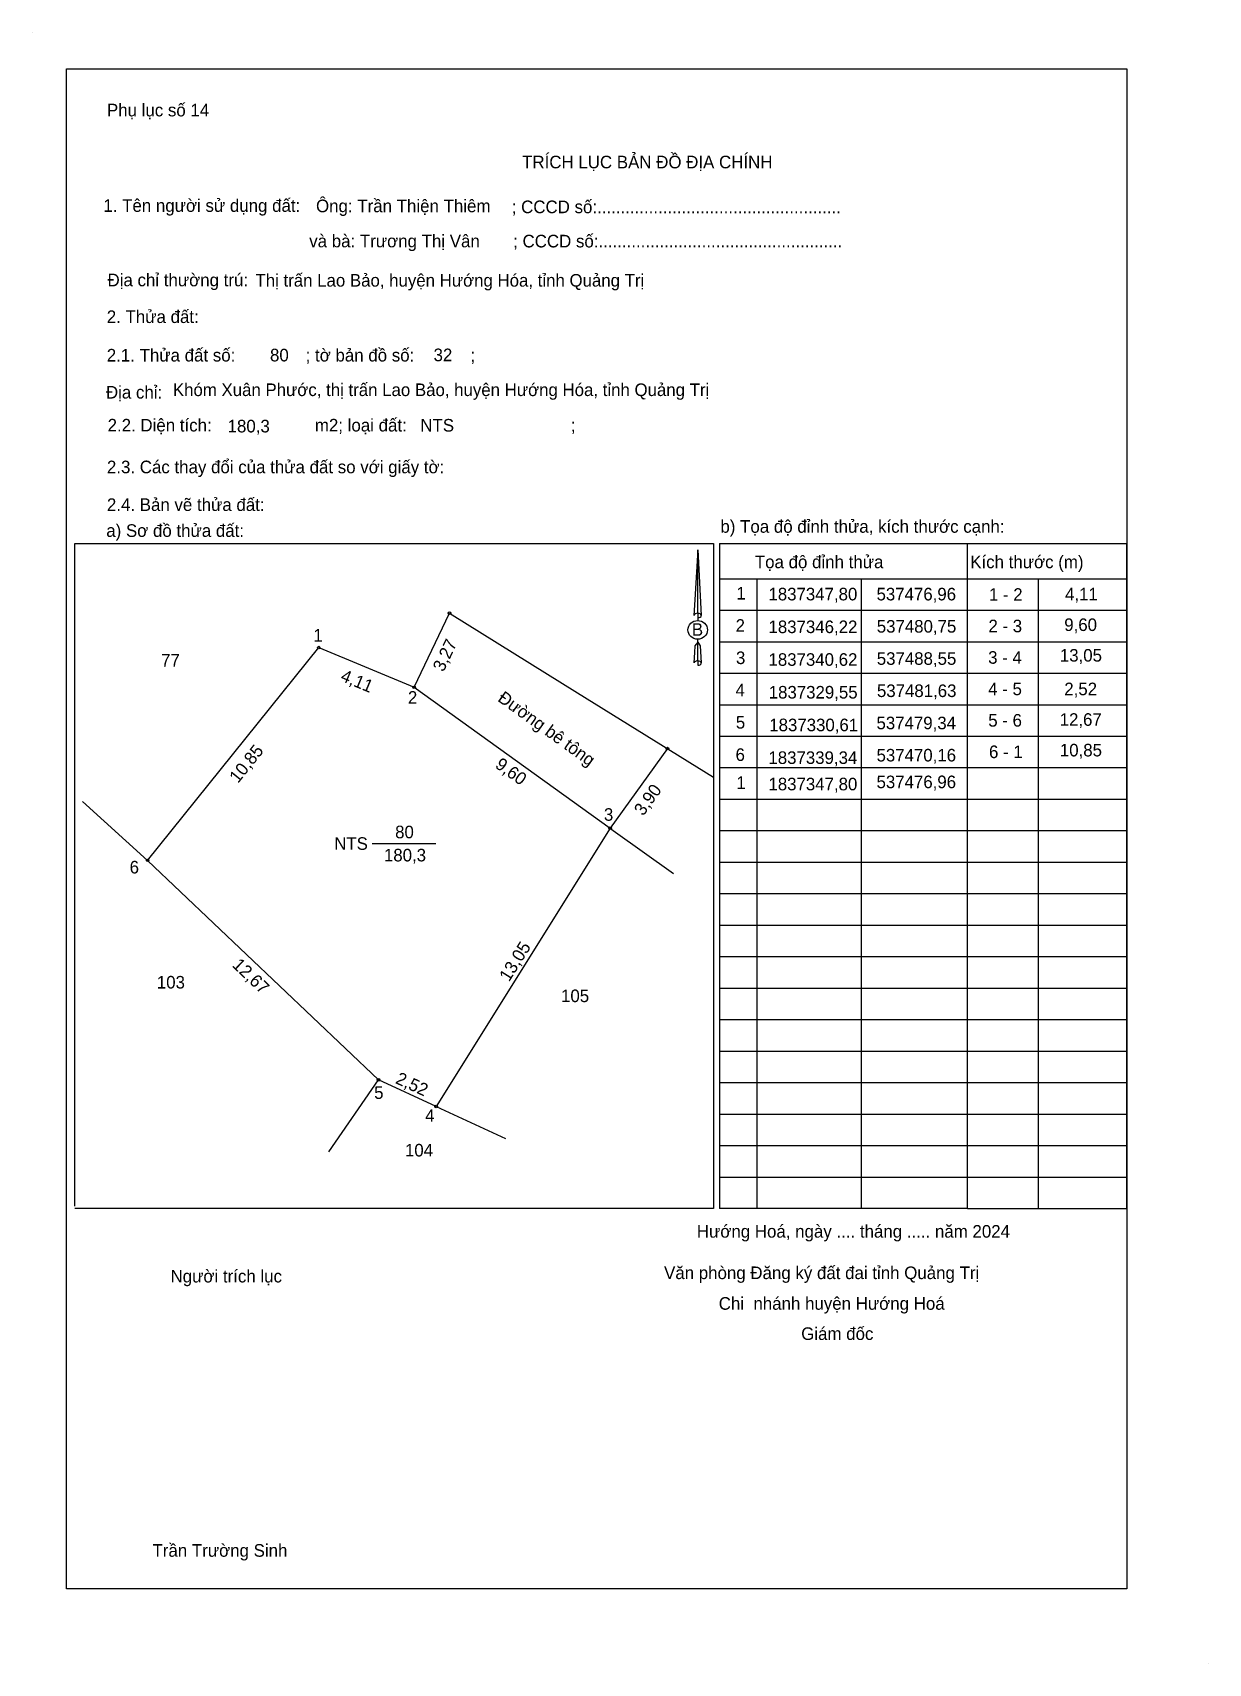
# Model space of a CAD drawing. Extents: x 537465.6 to 537512.3, y 1837307.4 to 1837372.3.
import ezdxf

# ---------------------------------------------------------------- set-up
doc = ezdxf.new("R2010")
doc.units = 0
for name, color, linetype in [('hsktNoiDung', 7, 'Continuous'), ('hsktTemplate', 7, 'Continuous'), ('Level 10', 7, 'Continuous'), ('Level 11', 7, 'Continuous'), ('Level 13', 7, 'Continuous'), ('Level 16', 7, 'Continuous'), ('Level 49', 7, 'Continuous'), ('Level 5', 7, 'Continuous'), ('Level 6', 7, 'Continuous'), ('Level 9', 7, 'Continuous'), ('tlbdNoiDung', 7, 'Continuous')]:
    doc.layers.add(name, color=color, linetype=linetype)

msp = doc.modelspace()

# ---------------------------------------------------------------- linework, layer by layer
at = {"layer": 'hsktTemplate'}
for p, q in [((537465.588, 1837372.256), (537465.588, 1837372.256)), ((537466.939, 1837370.815), (537509.087, 1837370.815)), ((537466.939, 1837310.369), (537466.939, 1837370.815)), ((537509.087, 1837370.815), (537509.087, 1837310.369)), ((537467.262, 1837351.938), (537492.654, 1837351.938)), ((537467.262, 1837325.589), (537467.262, 1837351.938)), ((537492.024, 1837351.694), (537491.903, 1837349.488)), ((537492.024, 1837351.694), (537492.156, 1837349.079)), ((537492.024, 1837351.694), (537492.156, 1837349.079)), ((537492.024, 1837349.167), (537492.024, 1837351.694)), ((537492.024, 1837351.694), (537492.156, 1837349.079)), ((537492.654, 1837351.938), (537492.654, 1837325.494)), ((537492.89, 1837351.938), (537492.89, 1837325.494)), ((537492.89, 1837351.938), (537502.753, 1837351.938)), ((537502.753, 1837325.494), (537502.753, 1837351.938)), ((537502.753, 1837351.938), (537509.064, 1837351.938)), ((537509.064, 1837351.938), (537509.064, 1837325.494)), ((537492.923, 1837350.539), (537509.064, 1837350.539)), ((537494.38, 1837350.539), (537494.38, 1837325.494)), ((537498.525, 1837350.539), (537498.525, 1837325.494)), ((537505.558, 1837350.539), (537505.558, 1837325.494)), ((537491.903, 1837349.488), (537491.875, 1837349.079)), ((537492.024, 1837349.167), (537492.024, 1837349.071)), ((537492.024, 1837349.071), (537492.024, 1837348.995)), ((537492.024, 1837348.995), (537492.024, 1837348.894)), ((537492.024, 1837348.995), (537492.024, 1837348.894)), ((537492.024, 1837348.995), (537492.024, 1837348.894)), ((537492.156, 1837349.079), (537492.156, 1837349.079)), ((537492.89, 1837349.287), (537509.064, 1837349.287)), ((537491.903, 1837347.603), (537491.875, 1837347.189)), ((537491.911, 1837347.867), (537491.903, 1837347.603)), ((537492.024, 1837348.016), (537491.911, 1837347.867)), ((537492.024, 1837348.016), (537492.024, 1837348.132)), ((537492.024, 1837348.016), (537492.024, 1837348.132)), ((537492.024, 1837348.016), (537492.024, 1837348.132)), ((537492.024, 1837348.016), (537492.128, 1837347.867)), ((537492.024, 1837348.016), (537492.128, 1837347.867)), ((537492.024, 1837348.016), (537492.128, 1837347.867)), ((537492.024, 1837347.278), (537492.024, 1837348.016)), ((537492.128, 1837347.867), (537492.156, 1837347.189)), ((537492.128, 1837347.867), (537492.156, 1837347.189)), ((537492.128, 1837347.867), (537492.156, 1837347.189)), ((537492.89, 1837348.035), (537509.064, 1837348.035)), ((537492.024, 1837347.278), (537492.024, 1837347.173)), ((537492.024, 1837347.173), (537492.024, 1837347.101)), ((537492.156, 1837347.189), (537492.156, 1837347.189)), ((537492.89, 1837346.783), (537509.064, 1837346.783)), ((537492.89, 1837345.53), (537509.064, 1837345.53)), ((537492.89, 1837344.278), (537509.064, 1837344.278)), ((537492.89, 1837343.026), (537509.064, 1837343.026)), ((537492.89, 1837341.774), (537509.064, 1837341.774)), ((537492.89, 1837340.521), (537509.064, 1837340.521)), ((537492.89, 1837339.269), (537509.064, 1837339.269)), ((537492.89, 1837338.017), (537509.064, 1837338.017)), ((537492.89, 1837336.765), (537509.064, 1837336.765)), ((537492.89, 1837335.512), (537509.064, 1837335.512)), ((537492.89, 1837334.26), (537509.064, 1837334.26)), ((537492.89, 1837333.008), (537509.064, 1837333.008)), ((537492.89, 1837331.756), (537509.064, 1837331.756)), ((537492.89, 1837330.503), (537509.064, 1837330.503)), ((537492.89, 1837329.251), (537509.064, 1837329.251)), ((537492.89, 1837327.999), (537509.064, 1837327.999)), ((537492.89, 1837326.747), (537509.064, 1837326.747)), ((537492.654, 1837325.494), (537467.262, 1837325.494)), ((537502.753, 1837325.494), (537492.89, 1837325.494)), ((537502.753, 1837325.494), (537509.064, 1837325.494)), ((537509.087, 1837310.369), (537466.939, 1837310.369)), ((537512.323, 1837307.405), (537512.323, 1837307.405))]:
    msp.add_line(p, q, dxfattribs=at)
msp.add_ellipse((537492.024, 1837348.504), major_axis=(0.389, 0), ratio=0.952727, dxfattribs=at)
for centre, start_param, end_param in [((537492.024, 1837349.076), 1.570796, 3.074452), ((537492.024, 1837349.076), 0.067141, 1.570796), ((537492.024, 1837349.076), 4.712389, 6.283185), ((537492.024, 1837347.183), 2.491069, 3.074278), ((537492.024, 1837347.183), 1.570796, 2.491069), ((537492.024, 1837347.183), 0.067141, 1.570796), ((537492.024, 1837347.183), 4.712389, 6.283185)]:
    msp.add_ellipse(centre, major_axis=(0.143, 0), ratio=0.614131, start_param=start_param, end_param=end_param, dxfattribs=at)
at = {"layer": 'Level 10'}
for p, q in [((537470.16, 1837339.34), (537476.96, 1837347.8)), ((537476.96, 1837347.8), (537480.75, 1837346.22)), ((537480.75, 1837346.22), (537488.545, 1837340.617)), ((537488.545, 1837340.617), (537481.629, 1837329.554)), ((537479.34, 1837330.61), (537470.16, 1837339.34)), ((537481.629, 1837329.554), (537479.34, 1837330.61))]:
    msp.add_line(p, q, dxfattribs=at)
at = {"layer": 'Level 11'}
for centre in [(537482.16, 1837349.17), (537476.96, 1837347.8), (537480.75, 1837346.22), (537490.82, 1837343.782), (537488.545, 1837340.617), (537470.16, 1837339.34), (537470.16, 1837339.34), (537479.34, 1837330.61), (537481.629, 1837329.554)]:
    msp.add_circle(centre, 0.0525, dxfattribs=at)
at = {"layer": 'Level 16'}
for points in [[(537488.545, 1837340.617), (537488.663, 1837340.533), (537491.06, 1837338.81)], [(537481.629, 1837329.554), (537484.39, 1837328.28)]]:
    msp.add_lwpolyline(points, dxfattribs=at)
at = {"layer": 'Level 5'}
msp.add_line((537490.82, 1837343.782), (537488.545, 1837340.617), dxfattribs=at)
at = {"layer": 'Level 9'}
msp.add_line((537479.09, 1837340.008), (537481.617, 1837340.008), dxfattribs=at)
at = {"layer": 'tlbdNoiDung'}
for points in [[(537480.75, 1837346.22), (537482.16, 1837349.17)], [(537482.16, 1837349.17), (537487.25, 1837346), (537492.649, 1837342.647)], [(537467.565, 1837341.676), (537470.16, 1837339.34)], [(537477.368, 1837327.754), (537479.34, 1837330.61)]]:
    msp.add_lwpolyline(points, dxfattribs=at)

# ---------------------------------------------------------------- texts
at = {"layer": 'hsktNoiDung'}
for s, height, p in [('80', 0.5016, (537475.023, 1837359.181)), ('32', 0.5016, (537481.524, 1837359.19)), ('180,3', 0.5016, (537473.337, 1837356.357)), ('NTS', 0.5016, (537480.999, 1837356.39)), ('1', 0.5, (537493.56, 1837349.712)), ('1837347,80', 0.5, (537494.837, 1837349.678)), ('537476,96', 0.5, (537499.133, 1837349.677)), ('4,11', 0.5, (537506.627, 1837349.678)), ('2', 0.5, (537493.531, 1837348.429)), ('1837346,22', 0.5, (537494.839, 1837348.377)), ('537480,75', 0.5, (537499.143, 1837348.396)), ('9,60', 0.5, (537506.595, 1837348.46)), ('3', 0.5, (537493.546, 1837347.145)), ('1837340,62', 0.5, (537494.839, 1837347.076)), ('537488,55', 0.5, (537499.143, 1837347.115)), ('13,05', 0.5, (537506.421, 1837347.243)), ('4', 0.5, (537493.528, 1837345.862)), ('1837329,55', 0.5, (537494.848, 1837345.775)), ('537481,63', 0.5, (537499.149, 1837345.834)), ('2,52', 0.5, (537506.597, 1837345.907)), ('5', 0.5, (537493.54, 1837344.578)), ('1837330,61', 0.5, (537494.869, 1837344.475)), ('537479,34', 0.5, (537499.131, 1837344.553)), ('12,67', 0.5, (537506.413, 1837344.69)), ('6', 0.5, (537493.529, 1837343.294)), ('1837339,34', 0.5, (537494.836, 1837343.174)), ('537470,16', 0.5, (537499.133, 1837343.272)), ('10,85', 0.5, (537506.421, 1837343.473)), ('1', 0.5, (537493.56, 1837342.182)), ('1837347,80', 0.5, (537494.837, 1837342.124)), ('537476,96', 0.5, (537499.133, 1837342.21))]:
    msp.add_text(s, height=height, dxfattribs=at).set_placement(p)
at = {"layer": 'hsktTemplate'}
for s, height, p in [('Phụ lục số 14', 0.50161, (537468.542, 1837368.925)), (' TRÍCH LỤC BẢN ĐỒ ĐỊA CHÍNH', 0.50161, (537484.859, 1837366.859)), ('1. Tên người sử dụng đất:', 0.50161, (537468.4, 1837365.129)), ('Ông: Trần Thiện Thiêm', 0.50161, (537476.853, 1837365.114)), ('; CCCD số:....................................................', 0.50161, (537484.633, 1837365.076)), ('và bà: Trương Thị Vân', 0.50161, (537476.583, 1837363.718)), ('; CCCD số:....................................................', 0.50161, (537484.689, 1837363.714)), ('Địa chỉ thường trú:', 0.50161, (537468.565, 1837362.168)), ('2. Thửa đất:', 0.50161, (537468.535, 1837360.708)), ('2.1. Thửa đất số:               ; tờ bản đồ số:            ;', 0.50161, (537468.535, 1837359.177)), ('Địa chỉ:', 0.5016, (537468.502, 1837357.704)), ('2.2. Diện tích:                      m2; loại đất:                                   ;', 0.50161, (537468.568, 1837356.394)), ('2.3. Các thay đổi của thửa đất so với giấy tờ:', 0.50161, (537468.542, 1837354.733)), ('2.4. Bản vẽ thửa đất:', 0.50161, (537468.541, 1837353.234)), ('a) Sơ đồ thửa đất:', 0.50161, (537468.515, 1837352.203)), ('b) Tọa độ đỉnh thửa, kích thước cạnh:', 0.50161, (537492.927, 1837352.367)), ('Tọa độ đỉnh thửa', 0.50161, (537494.296, 1837350.957)), ('Kích thước (m)', 0.50161, (537502.857, 1837350.957)), ('1 - 2', 0.5, (537503.601, 1837349.661)), ('2 - 3', 0.5, (537503.581, 1837348.41)), ('B', 0.502, (537491.792, 1837348.268)), ('3 - 4', 0.5, (537503.57, 1837347.158)), ('4 - 5', 0.5, (537503.573, 1837345.908)), ('5 - 6', 0.5, (537503.574, 1837344.657)), ('6 - 1', 0.5, (537503.604, 1837343.406)), ('Hướng Hoá, ngày .... tháng ..... năm 2024', 0.50161, (537491.99, 1837324.335)), ('Người trích lục', 0.50161, (537471.07, 1837322.553)), ('Văn phòng Đăng ký đất đai tỉnh Quảng Trị', 0.50161, (537490.687, 1837322.687)), (' Chi  nhánh huyện Hướng Hoá', 0.50161, (537492.674, 1837321.468)), (' Giám đốc', 0.5016, (537495.952, 1837320.267)), ('Trần Trường Sinh', 0.50161, (537470.353, 1837311.646))]:
    msp.add_text(s, height=height, dxfattribs=at).set_placement(p)
at = {"layer": 'Level 10'}
msp.add_text('3,90', height=0.5, rotation=54.29445, dxfattribs=at).set_placement((537489.859, 1837341.08))
at = {"layer": 'Level 13'}
for s, p in [('80', (537479.997, 1837340.218)), ('NTS', (537477.577, 1837339.758)), ('180,3', (537479.553, 1837339.297))]:
    msp.add_text(s, height=0.5, dxfattribs=at).set_placement(p)
at = {"layer": 'Level 49'}
msp.add_text('Đường bê tông', height=0.5, rotation=324.29445, dxfattribs=at).set_placement((537484.04, 1837345.699))
at = {"layer": 'Level 5'}
for s, rotation, p in [('3,27', 64.45378, (537481.919, 1837346.807)), ('4,11', 337.3694, (537477.792, 1837346.494)), ('10,85', 51.20829, (537473.751, 1837342.38)), ('9,60', 324.29445, (537483.935, 1837343.056)), ('13,05', 57.98733, (537484.526, 1837334.485)), ('12,67', 316.43929, (537473.49, 1837335.137)), ('2,52', 335.23206, (537479.977, 1837330.489))]:
    msp.add_text(s, height=0.5, rotation=rotation, dxfattribs=at).set_placement(p)
at = {"layer": 'Level 6'}
for s, p in [('Thị trấn Lao Bảo, huyện Hướng Hóa, tỉnh Quảng Trị', (537474.446, 1837362.155)), ('Khóm Xuân Phước, thị trấn Lao Bảo, huyện Hướng Hóa, tỉnh Quảng Trị', (537471.163, 1837357.803))]:
    msp.add_text(s, height=0.5, dxfattribs=at).set_placement(p)
at = {"layer": 'Level 9'}
for s, p in [('1', (537476.749, 1837348.041)), ('77', (537470.696, 1837347.047)), ('2', (537480.506, 1837345.567)), ('3', (537488.297, 1837340.913)), ('6', (537469.444, 1837338.819)), ('103', (537470.526, 1837334.243)), ('105', (537486.593, 1837333.702)), ('5', (537479.163, 1837329.853)), ('4', (537481.193, 1837328.942)), ('104', (537480.388, 1837327.563))]:
    msp.add_text(s, height=0.5, dxfattribs=at).set_placement(p)

doc.saveas('drawing.dxf')
